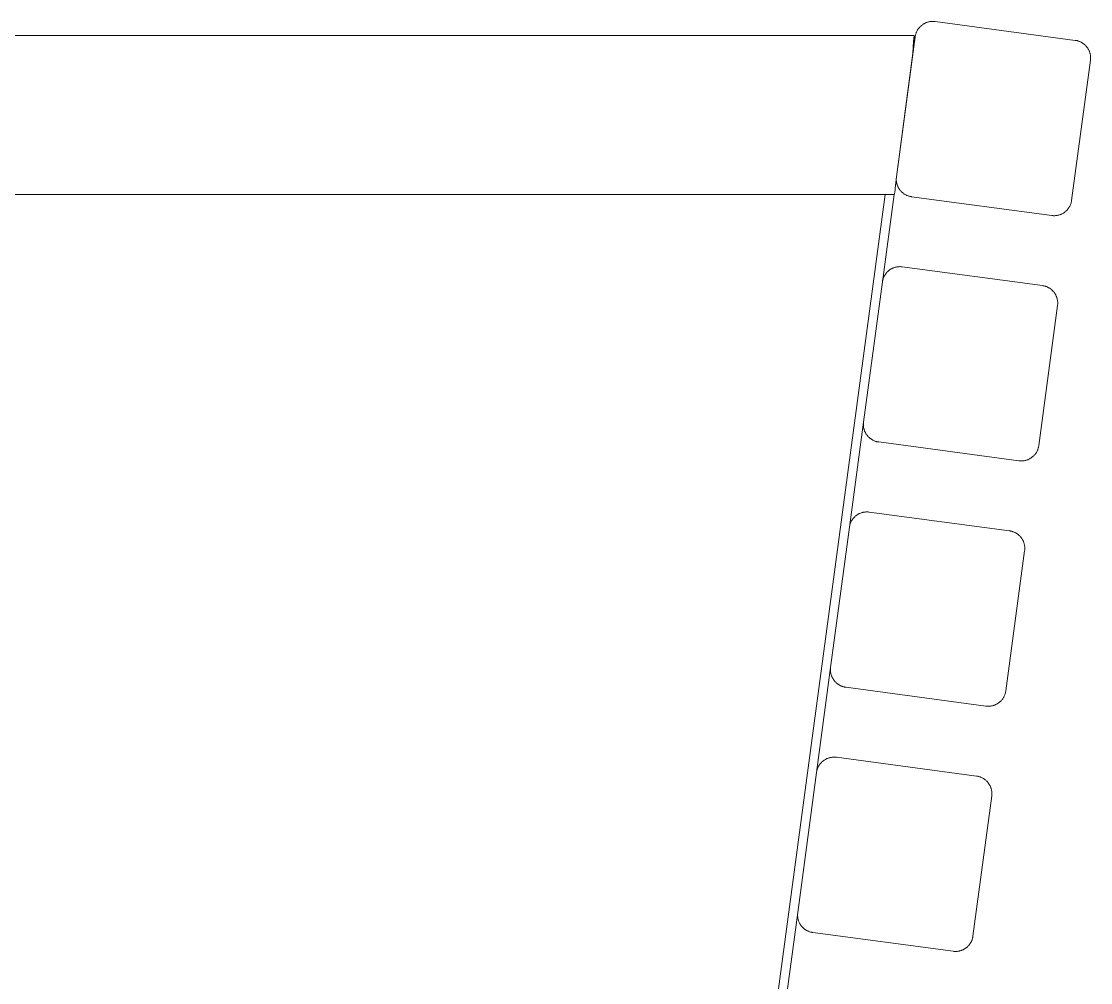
# Model space of a CAD drawing. Header units: millimetres. Extents: x -119 to 3638, y -51 to 1798.
# Drawn here: x 1512.8 to 1754.8, y 1563.6 to 1781.1 of the extents above; entities that cross this region are included whole.
import ezdxf

# ---------------------------------------------------------------- set-up
doc = ezdxf.new("R2010")
doc.units = ezdxf.units.MM
doc.layers.add('ZANO_R', color=7, linetype='Continuous', lineweight=0)

msp = doc.modelspace()

# ---------------------------------------------------------------- linework, layer by layer
at = {"layer": 'ZANO_R'}
for p, q in [((1717.21, 1780.68), (1717.09, 1780.61)), ((1717.33, 1780.74), (1717.21, 1780.68)), ((1717.45, 1780.79), (1717.33, 1780.74)), ((1717.58, 1780.85), (1717.45, 1780.79)), ((1717.71, 1780.89), (1717.58, 1780.85)), ((1717.84, 1780.94), (1717.71, 1780.89)), ((1717.97, 1780.98), (1717.84, 1780.94)), ((1718.1, 1781.01), (1717.97, 1780.98)), ((1718.23, 1781.04), (1718.1, 1781.01)), ((1718.37, 1781.07), (1718.23, 1781.04)), ((1718.5, 1781.09), (1718.37, 1781.07)), ((1718.64, 1781.11), (1718.5, 1781.09)), ((1718.77, 1781.12), (1718.64, 1781.11)), ((1718.91, 1781.13), (1718.77, 1781.12)), ((1719.04, 1781.13), (1718.91, 1781.13)), ((1719.18, 1781.13), (1719.04, 1781.13)), ((1719.32, 1781.12), (1719.18, 1781.13)), ((1719.45, 1781.11), (1719.32, 1781.12)), ((1719.59, 1781.09), (1719.45, 1781.11)), ((1751.31, 1776.84), (1719.59, 1781.09)), ((1715.24, 1778.33), (1715.2, 1778.2)), ((1715.28, 1778.46), (1715.24, 1778.33)), ((1715.33, 1778.59), (1715.28, 1778.46)), ((1715.38, 1778.71), (1715.33, 1778.59)), ((1715.44, 1778.84), (1715.38, 1778.71)), ((1715.5, 1778.96), (1715.44, 1778.84)), ((1715.56, 1779.08), (1715.5, 1778.96)), ((1715.63, 1779.2), (1715.56, 1779.08)), ((1715.71, 1779.31), (1715.63, 1779.2)), ((1715.78, 1779.43), (1715.71, 1779.31)), ((1715.86, 1779.54), (1715.78, 1779.43)), ((1715.95, 1779.64), (1715.86, 1779.54)), ((1716.03, 1779.75), (1715.95, 1779.64)), ((1716.13, 1779.85), (1716.03, 1779.75)), ((1716.22, 1779.95), (1716.13, 1779.85)), ((1716.32, 1780.04), (1716.22, 1779.95)), ((1716.42, 1780.14), (1716.32, 1780.04)), ((1716.52, 1780.22), (1716.42, 1780.14)), ((1716.63, 1780.31), (1716.52, 1780.22)), ((1716.74, 1780.39), (1716.63, 1780.31)), ((1716.85, 1780.47), (1716.74, 1780.39)), ((1716.97, 1780.54), (1716.85, 1780.47)), ((1717.09, 1780.61), (1716.97, 1780.54)), ((1714.84, 1777.93), (1310.84, 1777.93)), ((1715.09, 1777.66), (1710.84, 1745.95)), ((1714.62, 1775.26), (1714.71, 1776.6)), ((1714.71, 1776.6), (1714.84, 1777.93)), ((1714.77, 1775.6), (1714.84, 1775.93)), ((1714.84, 1777.93), (1714.84, 1775.93)), ((1714.84, 1777.7), (1715.09, 1777.66)), ((1715.11, 1777.8), (1715.09, 1777.66)), ((1715.14, 1777.93), (1715.11, 1777.8)), ((1715.17, 1778.06), (1715.14, 1777.93)), ((1715.2, 1778.2), (1715.17, 1778.06)), ((1751.31, 1776.84), (1751.44, 1776.82)), ((1751.44, 1776.82), (1751.57, 1776.79)), ((1751.57, 1776.79), (1751.71, 1776.77)), ((1751.71, 1776.77), (1751.84, 1776.73)), ((1751.84, 1776.73), (1751.97, 1776.69)), ((1751.97, 1776.69), (1752.1, 1776.65)), ((1752.1, 1776.65), (1752.23, 1776.6)), ((1752.23, 1776.6), (1752.36, 1776.55)), ((1752.36, 1776.55), (1752.48, 1776.49)), ((1752.48, 1776.49), (1752.6, 1776.43)), ((1752.6, 1776.43), (1752.72, 1776.37)), ((1752.72, 1776.37), (1752.84, 1776.3)), ((1752.84, 1776.3), (1752.96, 1776.23)), ((1752.96, 1776.23), (1753.07, 1776.15)), ((1753.07, 1776.15), (1753.18, 1776.07)), ((1753.18, 1776.07), (1753.29, 1775.99)), ((1753.29, 1775.99), (1753.39, 1775.9)), ((1753.39, 1775.9), (1753.49, 1775.81)), ((1753.49, 1775.81), (1753.59, 1775.71)), ((1714.57, 1773.93), (1710.82, 1745.93)), ((1714.57, 1773.93), (1714.62, 1775.26)), ((1714.57, 1773.93), (1714.59, 1774.26)), ((1714.59, 1774.26), (1714.62, 1774.6)), ((1714.62, 1774.6), (1714.66, 1774.93)), ((1714.66, 1774.93), (1714.71, 1775.27)), ((1714.71, 1775.27), (1714.77, 1775.6)), ((1753.59, 1775.71), (1753.69, 1775.62)), ((1753.69, 1775.62), (1753.78, 1775.51)), ((1753.78, 1775.51), (1753.87, 1775.41)), ((1753.87, 1775.41), (1753.95, 1775.3)), ((1753.95, 1775.3), (1754.03, 1775.19)), ((1754.03, 1775.19), (1754.11, 1775.08)), ((1754.11, 1775.08), (1754.18, 1774.97)), ((1754.18, 1774.97), (1754.25, 1774.85)), ((1754.25, 1774.85), (1754.32, 1774.73)), ((1754.32, 1774.73), (1754.38, 1774.61)), ((1754.38, 1774.61), (1754.44, 1774.48)), ((1754.44, 1774.48), (1754.49, 1774.36)), ((1754.49, 1774.36), (1754.54, 1774.23)), ((1754.54, 1774.23), (1754.58, 1774.1)), ((1754.58, 1774.1), (1754.62, 1773.97)), ((1754.62, 1773.97), (1754.66, 1773.84)), ((1754.66, 1773.84), (1754.69, 1773.7)), ((1754.69, 1773.7), (1754.71, 1773.57)), ((1754.71, 1773.57), (1754.73, 1773.43)), ((1754.73, 1773.43), (1754.75, 1773.3)), ((1754.74, 1772.34), (1750.48, 1740.63)), ((1754.75, 1772.48), (1754.74, 1772.34)), ((1754.75, 1773.3), (1754.76, 1773.16)), ((1754.77, 1772.62), (1754.75, 1772.48)), ((1754.76, 1773.16), (1754.77, 1773.03)), ((1754.77, 1773.03), (1754.77, 1772.89)), ((1754.77, 1772.89), (1754.77, 1772.75)), ((1754.77, 1772.75), (1754.77, 1772.62)), ((1710.58, 1743.33), (1710.82, 1745.93)), ((1710.83, 1745.86), (1710.79, 1745.54)), ((1710.81, 1745.54), (1710.8, 1745.4)), ((1710.8, 1745.4), (1710.81, 1745.26)), ((1710.82, 1745.81), (1710.81, 1745.67)), ((1710.81, 1745.67), (1710.81, 1745.54)), ((1710.81, 1745.26), (1710.81, 1745.13)), ((1710.81, 1745.13), (1710.83, 1744.99)), ((1710.84, 1745.95), (1710.82, 1745.81)), ((1710.83, 1744.99), (1710.84, 1744.86)), ((1710.84, 1744.86), (1710.86, 1744.72)), ((1710.86, 1744.72), (1710.89, 1744.59)), ((1710.89, 1744.59), (1710.92, 1744.45)), ((1710.92, 1744.45), (1710.96, 1744.32)), ((1315.4, 1741.93), (1710.28, 1741.93)), ((1653.37, 1332.53), (1708.28, 1741.93)), ((1710.3, 1741.93), (1707.65, 1722.16)), ((1710.28, 1741.93), (1710.28, 1741.93)), ((1710.28, 1741.93), (1710.28, 1741.93)), ((1710.28, 1741.93), (1710.28, 1741.93)), ((1710.28, 1741.93), (1710.29, 1741.93)), ((1710.29, 1741.93), (1710.29, 1741.93)), ((1710.29, 1741.93), (1710.29, 1741.93)), ((1710.29, 1741.93), (1710.29, 1741.93)), ((1710.29, 1741.93), (1710.29, 1741.93)), ((1710.29, 1741.93), (1710.29, 1741.93)), ((1710.29, 1741.93), (1710.29, 1741.93)), ((1710.29, 1741.93), (1710.29, 1741.93)), ((1710.29, 1741.93), (1710.29, 1741.93)), ((1710.29, 1741.93), (1710.29, 1741.93)), ((1710.29, 1741.93), (1710.29, 1741.93)), ((1710.29, 1741.93), (1710.29, 1741.93)), ((1710.29, 1741.93), (1710.3, 1741.93)), ((1710.3, 1741.93), (1710.3, 1741.94)), ((1710.3, 1741.94), (1710.31, 1741.94)), ((1710.3, 1741.93), (1710.3, 1741.93)), ((1710.3, 1741.93), (1710.3, 1741.93)), ((1710.3, 1741.93), (1710.3, 1741.93)), ((1710.3, 1741.93), (1710.3, 1741.93)), ((1710.3, 1741.93), (1710.3, 1741.93)), ((1710.3, 1741.93), (1710.3, 1741.93)), ((1710.3, 1741.93), (1710.3, 1741.93)), ((1710.3, 1741.93), (1710.3, 1741.93)), ((1710.31, 1741.94), (1710.31, 1741.95)), ((1710.31, 1741.95), (1710.32, 1741.95)), ((1710.31, 1741.94), (1710.31, 1741.94)), ((1710.31, 1741.94), (1710.31, 1741.94)), ((1710.31, 1741.94), (1710.31, 1741.94)), ((1710.31, 1741.94), (1710.31, 1741.94)), ((1710.32, 1741.95), (1710.32, 1741.96)), ((1710.32, 1741.96), (1710.32, 1741.96)), ((1710.32, 1741.96), (1710.33, 1741.96)), ((1710.32, 1741.95), (1710.32, 1741.95)), ((1710.32, 1741.95), (1710.32, 1741.95)), ((1710.32, 1741.95), (1710.32, 1741.95)), ((1710.33, 1741.97), (1710.33, 1741.98)), ((1710.33, 1741.98), (1710.34, 1741.98)), ((1710.33, 1741.96), (1710.33, 1741.97)), ((1710.33, 1741.97), (1710.33, 1741.97)), ((1710.34, 1741.99), (1710.35, 1742)), ((1710.34, 1741.98), (1710.34, 1741.99)), ((1710.35, 1742.01), (1710.36, 1742.03)), ((1710.35, 1742), (1710.35, 1742.01)), ((1710.35, 1742.01), (1710.35, 1742.01)), ((1710.36, 1742.03), (1710.37, 1742.05)), ((1710.37, 1742.07), (1710.38, 1742.1)), ((1710.37, 1742.05), (1710.37, 1742.07)), ((1710.38, 1742.1), (1710.4, 1742.15)), ((1710.4, 1742.15), (1710.41, 1742.22)), ((1710.41, 1742.22), (1710.43, 1742.29)), ((1710.43, 1742.29), (1710.46, 1742.44)), ((1710.46, 1742.44), (1710.49, 1742.64)), ((1710.49, 1742.64), (1710.52, 1742.84)), ((1710.52, 1742.84), (1710.58, 1743.33)), ((1710.96, 1744.32), (1710.99, 1744.19)), ((1710.99, 1744.19), (1711.04, 1744.06)), ((1711.04, 1744.06), (1711.09, 1743.93)), ((1711.09, 1743.93), (1711.14, 1743.81)), ((1711.14, 1743.81), (1711.2, 1743.68)), ((1711.2, 1743.68), (1711.26, 1743.56)), ((1711.26, 1743.56), (1711.32, 1743.44)), ((1711.32, 1743.44), (1711.39, 1743.32)), ((1711.39, 1743.32), (1711.47, 1743.21)), ((1711.47, 1743.21), (1711.54, 1743.1)), ((1711.54, 1743.1), (1711.62, 1742.99)), ((1711.62, 1742.99), (1711.71, 1742.88)), ((1711.71, 1742.88), (1711.8, 1742.78)), ((1711.8, 1742.78), (1711.89, 1742.67)), ((1711.89, 1742.67), (1711.98, 1742.58)), ((1711.98, 1742.58), (1712.08, 1742.48)), ((1712.08, 1742.48), (1712.18, 1742.39)), ((1712.18, 1742.39), (1712.29, 1742.3)), ((1712.29, 1742.3), (1712.4, 1742.22)), ((1712.4, 1742.22), (1712.51, 1742.14)), ((1712.51, 1742.14), (1712.62, 1742.06)), ((1712.62, 1742.06), (1712.74, 1741.99)), ((1712.74, 1741.99), (1712.85, 1741.92)), ((1712.85, 1741.92), (1712.97, 1741.86)), ((1712.97, 1741.86), (1713.1, 1741.8)), ((1713.1, 1741.8), (1713.22, 1741.74)), ((1713.22, 1741.74), (1713.35, 1741.69)), ((1713.35, 1741.69), (1713.48, 1741.64)), ((1713.48, 1741.64), (1713.61, 1741.6)), ((1713.61, 1741.6), (1713.74, 1741.56)), ((1713.74, 1741.56), (1713.87, 1741.52)), ((1713.87, 1741.52), (1714, 1741.5)), ((1714, 1741.5), (1714.14, 1741.47)), ((1714.14, 1741.47), (1714.27, 1741.45)), ((1714.27, 1741.45), (1745.99, 1737.2)), ((1750.14, 1739.45), (1750.19, 1739.58)), ((1750.19, 1739.58), (1750.25, 1739.7)), ((1750.25, 1739.7), (1750.29, 1739.83)), ((1750.29, 1739.83), (1750.34, 1739.96)), ((1750.34, 1739.96), (1750.37, 1740.09)), ((1750.37, 1740.09), (1750.41, 1740.23)), ((1750.41, 1740.23), (1750.44, 1740.36)), ((1750.44, 1740.36), (1750.46, 1740.49)), ((1750.46, 1740.49), (1750.48, 1740.63)), ((1745.99, 1737.2), (1746.12, 1737.18)), ((1746.12, 1737.18), (1746.26, 1737.17)), ((1746.26, 1737.17), (1746.4, 1737.16)), ((1746.4, 1737.16), (1746.53, 1737.16)), ((1746.53, 1737.16), (1746.67, 1737.16)), ((1746.67, 1737.16), (1746.81, 1737.17)), ((1746.81, 1737.17), (1746.94, 1737.18)), ((1746.94, 1737.18), (1747.08, 1737.2)), ((1747.08, 1737.2), (1747.21, 1737.22)), ((1747.21, 1737.22), (1747.35, 1737.25)), ((1747.35, 1737.25), (1747.48, 1737.28)), ((1747.48, 1737.28), (1747.61, 1737.31)), ((1747.61, 1737.31), (1747.74, 1737.35)), ((1747.74, 1737.35), (1747.87, 1737.4)), ((1747.87, 1737.4), (1748, 1737.44)), ((1748, 1737.44), (1748.12, 1737.5)), ((1748.12, 1737.5), (1748.25, 1737.55)), ((1748.25, 1737.55), (1748.37, 1737.61)), ((1748.37, 1737.61), (1748.49, 1737.68)), ((1748.49, 1737.68), (1748.61, 1737.75)), ((1748.61, 1737.75), (1748.72, 1737.82)), ((1748.72, 1737.82), (1748.84, 1737.9)), ((1748.84, 1737.9), (1748.95, 1737.98)), ((1748.95, 1737.98), (1749.05, 1738.07)), ((1749.05, 1738.07), (1749.16, 1738.15)), ((1749.16, 1738.15), (1749.26, 1738.25)), ((1749.26, 1738.25), (1749.36, 1738.34)), ((1749.36, 1738.34), (1749.45, 1738.44)), ((1749.45, 1738.44), (1749.54, 1738.54)), ((1749.54, 1738.54), (1749.63, 1738.65)), ((1749.63, 1738.65), (1749.71, 1738.75)), ((1749.71, 1738.75), (1749.79, 1738.86)), ((1749.79, 1738.86), (1749.87, 1738.98)), ((1749.87, 1738.98), (1749.94, 1739.09)), ((1749.94, 1739.09), (1750.01, 1739.21)), ((1750.01, 1739.21), (1750.08, 1739.33)), ((1750.08, 1739.33), (1750.14, 1739.45)), ((1709.52, 1725.04), (1709.41, 1724.96)), ((1709.64, 1725.11), (1709.52, 1725.04)), ((1709.76, 1725.17), (1709.64, 1725.11)), ((1709.88, 1725.23), (1709.76, 1725.17)), ((1710.01, 1725.29), (1709.88, 1725.23)), ((1710.13, 1725.34), (1710.01, 1725.29)), ((1710.26, 1725.39), (1710.13, 1725.34)), ((1710.39, 1725.44), (1710.26, 1725.39)), ((1710.52, 1725.48), (1710.39, 1725.44)), ((1710.65, 1725.51), (1710.52, 1725.48)), ((1710.79, 1725.54), (1710.65, 1725.51)), ((1710.92, 1725.57), (1710.79, 1725.54)), ((1711.06, 1725.59), (1710.92, 1725.57)), ((1711.19, 1725.6), (1711.06, 1725.59)), ((1711.33, 1725.62), (1711.19, 1725.6)), ((1711.46, 1725.62), (1711.33, 1725.62)), ((1711.6, 1725.63), (1711.46, 1725.62)), ((1711.74, 1725.63), (1711.6, 1725.63)), ((1711.87, 1725.62), (1711.74, 1725.63)), ((1712.01, 1725.61), (1711.87, 1725.62)), ((1712.14, 1725.59), (1712.01, 1725.61)), ((1743.86, 1721.34), (1712.14, 1725.59)), ((1707.72, 1722.56), (1707.69, 1722.43)), ((1707.76, 1722.69), (1707.72, 1722.56)), ((1707.8, 1722.82), (1707.76, 1722.69)), ((1707.84, 1722.95), (1707.8, 1722.82)), ((1707.89, 1723.08), (1707.84, 1722.95)), ((1707.94, 1723.21), (1707.89, 1723.08)), ((1707.99, 1723.33), (1707.94, 1723.21)), ((1708.06, 1723.46), (1707.99, 1723.33)), ((1708.12, 1723.58), (1708.06, 1723.46)), ((1708.19, 1723.69), (1708.12, 1723.58)), ((1708.26, 1723.81), (1708.19, 1723.69)), ((1708.34, 1723.92), (1708.26, 1723.81)), ((1708.42, 1724.03), (1708.34, 1723.92)), ((1708.5, 1724.14), (1708.42, 1724.03)), ((1708.59, 1724.25), (1708.5, 1724.14)), ((1708.68, 1724.35), (1708.59, 1724.25)), ((1708.78, 1724.45), (1708.68, 1724.35)), ((1708.87, 1724.54), (1708.78, 1724.45)), ((1708.97, 1724.63), (1708.87, 1724.54)), ((1709.08, 1724.72), (1708.97, 1724.63)), ((1709.19, 1724.81), (1709.08, 1724.72)), ((1709.3, 1724.89), (1709.19, 1724.81)), ((1709.41, 1724.96), (1709.3, 1724.89)), ((1707.65, 1722.16), (1703.39, 1690.44)), ((1707.67, 1722.29), (1707.65, 1722.16)), ((1707.69, 1722.43), (1707.67, 1722.29)), ((1743.86, 1721.34), (1744, 1721.32)), ((1744, 1721.32), (1744.13, 1721.29)), ((1744.13, 1721.29), (1744.26, 1721.26)), ((1744.26, 1721.26), (1744.4, 1721.23)), ((1744.4, 1721.23), (1744.53, 1721.19)), ((1744.53, 1721.19), (1744.66, 1721.15)), ((1744.66, 1721.15), (1744.78, 1721.1)), ((1744.78, 1721.1), (1744.91, 1721.05)), ((1744.91, 1721.05), (1745.03, 1720.99)), ((1745.03, 1720.99), (1745.16, 1720.93)), ((1745.16, 1720.93), (1745.28, 1720.87)), ((1745.28, 1720.87), (1745.4, 1720.8)), ((1745.4, 1720.8), (1745.51, 1720.72)), ((1745.51, 1720.72), (1745.62, 1720.65)), ((1745.62, 1720.65), (1745.74, 1720.57)), ((1745.74, 1720.57), (1745.84, 1720.48)), ((1745.84, 1720.48), (1745.95, 1720.4)), ((1745.95, 1720.4), (1746.05, 1720.31)), ((1746.05, 1720.31), (1746.15, 1720.21)), ((1746.15, 1720.21), (1746.24, 1720.11)), ((1746.24, 1720.11), (1746.33, 1720.01)), ((1746.33, 1720.01), (1746.42, 1719.91)), ((1746.42, 1719.91), (1746.51, 1719.8)), ((1746.51, 1719.8), (1746.59, 1719.69)), ((1746.59, 1719.69), (1746.67, 1719.58)), ((1746.67, 1719.58), (1746.74, 1719.46)), ((1746.74, 1719.46), (1746.81, 1719.34)), ((1746.81, 1719.34), (1746.87, 1719.22)), ((1746.87, 1719.22), (1746.94, 1719.1)), ((1746.94, 1719.1), (1746.99, 1718.98)), ((1746.99, 1718.98), (1747.04, 1718.85)), ((1747.04, 1718.85), (1747.09, 1718.72)), ((1747.09, 1718.72), (1747.14, 1718.6)), ((1747.14, 1718.6), (1747.18, 1718.46)), ((1747.18, 1718.46), (1747.21, 1718.33)), ((1747.21, 1718.33), (1747.24, 1718.2)), ((1747.24, 1718.2), (1747.27, 1718.07)), ((1747.27, 1718.07), (1747.29, 1717.93)), ((1747.29, 1717.93), (1747.31, 1717.79)), ((1747.31, 1717.79), (1747.32, 1717.66)), ((1747.29, 1716.84), (1743.04, 1685.13)), ((1747.31, 1716.98), (1747.29, 1716.84)), ((1747.32, 1717.11), (1747.31, 1716.98)), ((1747.32, 1717.66), (1747.33, 1717.52)), ((1747.33, 1717.25), (1747.32, 1717.11)), ((1747.33, 1717.52), (1747.33, 1717.39)), ((1747.33, 1717.39), (1747.33, 1717.25)), ((1703.39, 1690.44), (1700.2, 1666.66)), ((1703.37, 1690.17), (1703.36, 1690.03)), ((1703.36, 1690.03), (1703.36, 1689.9)), ((1703.36, 1689.9), (1703.36, 1689.76)), ((1703.36, 1689.76), (1703.37, 1689.63)), ((1703.38, 1690.31), (1703.37, 1690.17)), ((1703.37, 1689.63), (1703.38, 1689.49)), ((1703.39, 1690.44), (1703.38, 1690.31)), ((1703.38, 1689.49), (1703.4, 1689.35)), ((1703.4, 1689.35), (1703.42, 1689.22)), ((1703.42, 1689.22), (1703.44, 1689.08)), ((1703.44, 1689.08), (1703.48, 1688.95)), ((1703.48, 1688.95), (1703.51, 1688.82)), ((1703.51, 1688.82), (1703.55, 1688.69)), ((1703.55, 1688.69), (1703.59, 1688.56)), ((1703.59, 1688.56), (1703.64, 1688.43)), ((1703.64, 1688.43), (1703.69, 1688.31)), ((1703.69, 1688.31), (1703.75, 1688.18)), ((1703.75, 1688.18), (1703.81, 1688.06)), ((1703.81, 1688.06), (1703.88, 1687.94)), ((1703.88, 1687.94), (1703.95, 1687.82)), ((1703.95, 1687.82), (1704.02, 1687.71)), ((1704.02, 1687.71), (1704.1, 1687.59)), ((1704.1, 1687.59), (1704.18, 1687.48)), ((1704.18, 1687.48), (1704.26, 1687.38)), ((1704.26, 1687.38), (1704.35, 1687.27)), ((1704.35, 1687.27), (1704.44, 1687.17)), ((1704.44, 1687.17), (1704.54, 1687.07)), ((1704.54, 1687.07), (1704.64, 1686.98)), ((1704.64, 1686.98), (1704.74, 1686.89)), ((1704.74, 1686.89), (1704.84, 1686.8)), ((1704.84, 1686.8), (1704.95, 1686.72)), ((1704.95, 1686.72), (1705.06, 1686.64)), ((1705.06, 1686.64), (1705.18, 1686.56)), ((1705.18, 1686.56), (1705.29, 1686.49)), ((1705.29, 1686.49), (1705.41, 1686.42)), ((1705.41, 1686.42), (1705.53, 1686.35)), ((1705.53, 1686.35), (1705.65, 1686.29)), ((1705.65, 1686.29), (1705.78, 1686.24)), ((1705.78, 1686.24), (1705.9, 1686.19)), ((1705.9, 1686.19), (1706.03, 1686.14)), ((1706.03, 1686.14), (1706.16, 1686.09)), ((1706.16, 1686.09), (1706.29, 1686.06)), ((1706.29, 1686.06), (1706.42, 1686.02)), ((1706.42, 1686.02), (1706.56, 1685.99)), ((1706.56, 1685.99), (1706.69, 1685.97)), ((1706.69, 1685.97), (1706.83, 1685.95)), ((1706.83, 1685.95), (1738.54, 1681.69)), ((1742.63, 1683.83), (1742.69, 1683.95)), ((1742.69, 1683.95), (1742.75, 1684.08)), ((1742.75, 1684.08), (1742.8, 1684.2)), ((1742.8, 1684.2), (1742.85, 1684.33)), ((1742.85, 1684.33), (1742.89, 1684.46)), ((1742.89, 1684.46), (1742.93, 1684.59)), ((1742.93, 1684.59), (1742.96, 1684.72)), ((1742.96, 1684.72), (1742.99, 1684.86)), ((1742.99, 1684.86), (1743.02, 1684.99)), ((1743.02, 1684.99), (1743.04, 1685.13)), ((1738.54, 1681.69), (1738.68, 1681.68)), ((1738.68, 1681.68), (1738.81, 1681.67)), ((1738.81, 1681.67), (1738.95, 1681.66)), ((1738.95, 1681.66), (1739.09, 1681.66)), ((1739.09, 1681.66), (1739.22, 1681.66)), ((1739.22, 1681.66), (1739.36, 1681.67)), ((1739.36, 1681.67), (1739.5, 1681.68)), ((1739.5, 1681.68), (1739.63, 1681.7)), ((1739.63, 1681.7), (1739.77, 1681.72)), ((1739.77, 1681.72), (1739.9, 1681.74)), ((1739.9, 1681.74), (1740.03, 1681.77)), ((1740.03, 1681.77), (1740.17, 1681.81)), ((1740.17, 1681.81), (1740.3, 1681.85)), ((1740.3, 1681.85), (1740.43, 1681.89)), ((1740.43, 1681.89), (1740.55, 1681.94)), ((1740.55, 1681.94), (1740.68, 1681.99)), ((1740.68, 1681.99), (1740.8, 1682.05)), ((1740.8, 1682.05), (1740.93, 1682.11)), ((1740.93, 1682.11), (1741.05, 1682.18)), ((1741.05, 1682.18), (1741.16, 1682.25)), ((1741.16, 1682.25), (1741.28, 1682.32)), ((1741.28, 1682.32), (1741.39, 1682.4)), ((1741.39, 1682.4), (1741.5, 1682.48)), ((1741.5, 1682.48), (1741.61, 1682.56)), ((1741.61, 1682.56), (1741.71, 1682.65)), ((1741.71, 1682.65), (1741.81, 1682.74)), ((1741.81, 1682.74), (1741.91, 1682.84)), ((1741.91, 1682.84), (1742.01, 1682.94)), ((1742.01, 1682.94), (1742.1, 1683.04)), ((1742.1, 1683.04), (1742.19, 1683.14)), ((1742.19, 1683.14), (1742.27, 1683.25)), ((1742.27, 1683.25), (1742.35, 1683.36)), ((1742.35, 1683.36), (1742.43, 1683.47)), ((1742.43, 1683.47), (1742.5, 1683.59)), ((1742.5, 1683.59), (1742.57, 1683.71)), ((1742.57, 1683.71), (1742.63, 1683.83)), ((1701.85, 1669.38), (1701.74, 1669.3)), ((1701.96, 1669.46), (1701.85, 1669.38)), ((1702.08, 1669.54), (1701.96, 1669.46)), ((1702.2, 1669.6), (1702.08, 1669.54)), ((1702.32, 1669.67), (1702.2, 1669.6)), ((1702.44, 1669.73), (1702.32, 1669.67)), ((1702.56, 1669.79), (1702.44, 1669.73)), ((1702.69, 1669.84), (1702.56, 1669.79)), ((1702.82, 1669.89), (1702.69, 1669.84)), ((1702.95, 1669.93), (1702.82, 1669.89)), ((1703.08, 1669.97), (1702.95, 1669.93)), ((1703.21, 1670.01), (1703.08, 1669.97)), ((1703.34, 1670.04), (1703.21, 1670.01)), ((1703.48, 1670.06), (1703.34, 1670.04)), ((1703.61, 1670.09), (1703.48, 1670.06)), ((1703.75, 1670.1), (1703.61, 1670.09)), ((1703.88, 1670.11), (1703.75, 1670.1)), ((1704.02, 1670.12), (1703.88, 1670.11)), ((1704.15, 1670.12), (1704.02, 1670.12)), ((1704.29, 1670.12), (1704.15, 1670.12)), ((1704.43, 1670.12), (1704.29, 1670.12)), ((1704.56, 1670.1), (1704.43, 1670.12)), ((1704.7, 1670.09), (1704.56, 1670.1)), ((1736.42, 1665.83), (1704.7, 1670.09)), ((1700.25, 1666.93), (1700.22, 1666.79)), ((1700.28, 1667.06), (1700.25, 1666.93)), ((1700.31, 1667.19), (1700.28, 1667.06)), ((1700.35, 1667.32), (1700.31, 1667.19)), ((1700.39, 1667.45), (1700.35, 1667.32)), ((1700.44, 1667.58), (1700.39, 1667.45)), ((1700.49, 1667.71), (1700.44, 1667.58)), ((1700.55, 1667.83), (1700.49, 1667.71)), ((1700.61, 1667.95), (1700.55, 1667.83)), ((1700.67, 1668.07), (1700.61, 1667.95)), ((1700.74, 1668.19), (1700.67, 1668.07)), ((1700.82, 1668.31), (1700.74, 1668.19)), ((1700.89, 1668.42), (1700.82, 1668.31)), ((1700.97, 1668.53), (1700.89, 1668.42)), ((1701.06, 1668.64), (1700.97, 1668.53)), ((1701.14, 1668.74), (1701.06, 1668.64)), ((1701.24, 1668.85), (1701.14, 1668.74)), ((1701.33, 1668.94), (1701.24, 1668.85)), ((1701.43, 1669.04), (1701.33, 1668.94)), ((1701.53, 1669.13), (1701.43, 1669.04)), ((1701.63, 1669.22), (1701.53, 1669.13)), ((1701.74, 1669.3), (1701.63, 1669.22)), ((1700.2, 1666.66), (1695.95, 1634.94)), ((1700.22, 1666.79), (1700.2, 1666.66)), ((1736.42, 1665.83), (1736.55, 1665.81)), ((1736.55, 1665.81), (1736.68, 1665.79)), ((1736.68, 1665.79), (1736.82, 1665.76)), ((1736.82, 1665.76), (1736.95, 1665.73)), ((1736.95, 1665.73), (1737.08, 1665.69)), ((1737.08, 1665.69), (1737.21, 1665.64)), ((1737.21, 1665.64), (1737.34, 1665.6)), ((1737.34, 1665.6), (1737.47, 1665.54)), ((1737.47, 1665.54), (1737.59, 1665.49)), ((1737.59, 1665.49), (1737.71, 1665.43)), ((1737.71, 1665.43), (1737.83, 1665.36)), ((1737.83, 1665.36), (1737.95, 1665.29)), ((1737.95, 1665.29), (1738.07, 1665.22)), ((1738.07, 1665.22), (1738.18, 1665.15)), ((1738.18, 1665.15), (1738.29, 1665.07)), ((1738.29, 1665.07), (1738.4, 1664.98)), ((1738.4, 1664.98), (1738.5, 1664.89)), ((1738.5, 1664.89), (1738.6, 1664.8)), ((1738.6, 1664.8), (1738.7, 1664.71)), ((1738.7, 1664.71), (1738.8, 1664.61)), ((1738.8, 1664.61), (1738.89, 1664.51)), ((1738.89, 1664.51), (1738.98, 1664.4)), ((1738.98, 1664.4), (1739.06, 1664.3)), ((1739.06, 1664.3), (1739.14, 1664.19)), ((1739.14, 1664.19), (1739.22, 1664.07)), ((1739.22, 1664.07), (1739.29, 1663.96)), ((1739.29, 1663.96), (1739.36, 1663.84)), ((1739.36, 1663.84), (1739.43, 1663.72)), ((1739.43, 1663.72), (1739.49, 1663.6)), ((1739.49, 1663.6), (1739.55, 1663.48)), ((1739.55, 1663.48), (1739.6, 1663.35)), ((1739.6, 1663.35), (1739.65, 1663.22)), ((1739.65, 1663.22), (1739.69, 1663.09)), ((1739.69, 1663.09), (1739.73, 1662.96)), ((1739.73, 1662.96), (1739.77, 1662.83)), ((1739.77, 1662.83), (1739.8, 1662.7)), ((1739.8, 1662.7), (1739.82, 1662.56)), ((1739.82, 1662.56), (1739.84, 1662.43)), ((1739.84, 1662.43), (1739.86, 1662.29)), ((1739.86, 1662.29), (1739.87, 1662.16)), ((1739.87, 1662.16), (1739.88, 1662.02)), ((1739.85, 1661.34), (1735.59, 1629.62)), ((1739.86, 1661.47), (1739.85, 1661.34)), ((1739.88, 1661.61), (1739.86, 1661.47)), ((1739.88, 1662.02), (1739.88, 1661.88)), ((1739.88, 1661.88), (1739.88, 1661.75)), ((1739.88, 1661.75), (1739.88, 1661.61)), ((1695.95, 1634.94), (1692.76, 1611.15)), ((1695.92, 1634.53), (1695.91, 1634.4)), ((1695.91, 1634.4), (1695.92, 1634.26)), ((1695.93, 1634.8), (1695.92, 1634.67)), ((1695.92, 1634.67), (1695.92, 1634.53)), ((1695.92, 1634.26), (1695.92, 1634.12)), ((1695.92, 1634.12), (1695.94, 1633.99)), ((1695.95, 1634.94), (1695.93, 1634.8)), ((1695.94, 1633.99), (1695.95, 1633.85)), ((1695.95, 1633.85), (1695.97, 1633.72)), ((1695.97, 1633.72), (1696, 1633.58)), ((1696, 1633.58), (1696.03, 1633.45)), ((1696.03, 1633.45), (1696.07, 1633.32)), ((1696.07, 1633.32), (1696.1, 1633.19)), ((1696.1, 1633.19), (1696.15, 1633.06)), ((1696.15, 1633.06), (1696.2, 1632.93)), ((1696.2, 1632.93), (1696.25, 1632.8)), ((1696.25, 1632.8), (1696.31, 1632.68)), ((1696.31, 1632.68), (1696.37, 1632.56)), ((1696.37, 1632.56), (1696.43, 1632.44)), ((1696.43, 1632.44), (1696.5, 1632.32)), ((1696.5, 1632.32), (1696.58, 1632.2)), ((1696.58, 1632.2), (1696.65, 1632.09)), ((1696.65, 1632.09), (1696.73, 1631.98)), ((1696.73, 1631.98), (1696.82, 1631.87)), ((1696.82, 1631.87), (1696.91, 1631.77)), ((1696.91, 1631.77), (1697, 1631.67)), ((1697, 1631.67), (1697.09, 1631.57)), ((1697.09, 1631.57), (1697.19, 1631.48)), ((1697.19, 1631.48), (1697.29, 1631.39)), ((1697.29, 1631.39), (1697.4, 1631.3)), ((1697.4, 1631.3), (1697.51, 1631.21)), ((1697.51, 1631.21), (1697.62, 1631.13)), ((1697.62, 1631.13), (1697.73, 1631.06)), ((1697.73, 1631.06), (1697.85, 1630.98)), ((1697.85, 1630.98), (1697.96, 1630.92)), ((1697.96, 1630.92), (1698.08, 1630.85)), ((1698.08, 1630.85), (1698.21, 1630.79)), ((1698.21, 1630.79), (1698.33, 1630.73)), ((1698.33, 1630.73), (1698.46, 1630.68)), ((1698.46, 1630.68), (1698.59, 1630.64)), ((1698.59, 1630.64), (1698.72, 1630.59)), ((1698.72, 1630.59), (1698.85, 1630.55)), ((1698.85, 1630.55), (1698.98, 1630.52)), ((1698.98, 1630.52), (1699.11, 1630.49)), ((1699.11, 1630.49), (1699.25, 1630.46)), ((1699.25, 1630.46), (1699.38, 1630.44)), ((1699.38, 1630.44), (1731.1, 1626.19)), ((1735.05, 1628.09), (1735.12, 1628.2)), ((1735.12, 1628.2), (1735.19, 1628.33)), ((1735.19, 1628.33), (1735.25, 1628.45)), ((1735.25, 1628.45), (1735.3, 1628.57)), ((1735.3, 1628.57), (1735.36, 1628.7)), ((1735.36, 1628.7), (1735.4, 1628.83)), ((1735.4, 1628.83), (1735.45, 1628.96)), ((1735.45, 1628.96), (1735.48, 1629.09)), ((1735.48, 1629.09), (1735.52, 1629.22)), ((1735.52, 1629.22), (1735.55, 1629.35)), ((1735.55, 1629.35), (1735.57, 1629.49)), ((1735.57, 1629.49), (1735.59, 1629.62)), ((1731.1, 1626.19), (1731.23, 1626.17)), ((1731.23, 1626.17), (1731.37, 1626.16)), ((1731.37, 1626.16), (1731.51, 1626.16)), ((1731.51, 1626.16), (1731.64, 1626.15)), ((1731.64, 1626.15), (1731.78, 1626.16)), ((1731.78, 1626.16), (1731.92, 1626.16)), ((1731.92, 1626.16), (1732.05, 1626.18)), ((1732.05, 1626.18), (1732.19, 1626.19)), ((1732.19, 1626.19), (1732.32, 1626.21)), ((1732.32, 1626.21), (1732.46, 1626.24)), ((1732.46, 1626.24), (1732.59, 1626.27)), ((1732.59, 1626.27), (1732.72, 1626.31)), ((1732.72, 1626.31), (1732.85, 1626.35)), ((1732.85, 1626.35), (1732.98, 1626.39)), ((1732.98, 1626.39), (1733.11, 1626.44)), ((1733.11, 1626.44), (1733.23, 1626.49)), ((1733.23, 1626.49), (1733.36, 1626.55)), ((1733.36, 1626.55), (1733.48, 1626.61)), ((1733.48, 1626.61), (1733.6, 1626.67)), ((1733.6, 1626.67), (1733.72, 1626.74)), ((1733.72, 1626.74), (1733.83, 1626.82)), ((1733.83, 1626.82), (1733.95, 1626.89)), ((1733.95, 1626.89), (1734.06, 1626.97)), ((1734.06, 1626.97), (1734.16, 1627.06)), ((1734.16, 1627.06), (1734.27, 1627.15)), ((1734.27, 1627.15), (1734.37, 1627.24)), ((1734.37, 1627.24), (1734.47, 1627.33)), ((1734.47, 1627.33), (1734.56, 1627.43)), ((1734.56, 1627.43), (1734.65, 1627.54)), ((1734.65, 1627.54), (1734.74, 1627.64)), ((1734.74, 1627.64), (1734.82, 1627.75)), ((1734.82, 1627.75), (1734.9, 1627.86)), ((1734.9, 1627.86), (1734.98, 1627.97)), ((1734.98, 1627.97), (1735.05, 1628.09)), ((1694.19, 1613.72), (1694.08, 1613.63)), ((1694.3, 1613.8), (1694.19, 1613.72)), ((1694.41, 1613.88), (1694.3, 1613.8)), ((1694.52, 1613.96), (1694.41, 1613.88)), ((1694.63, 1614.03), (1694.52, 1613.96)), ((1694.75, 1614.1), (1694.63, 1614.03)), ((1694.87, 1614.17), (1694.75, 1614.1)), ((1694.99, 1614.23), (1694.87, 1614.17)), ((1695.12, 1614.29), (1694.99, 1614.23)), ((1695.24, 1614.34), (1695.12, 1614.29)), ((1695.37, 1614.39), (1695.24, 1614.34)), ((1695.5, 1614.43), (1695.37, 1614.39)), ((1695.63, 1614.47), (1695.5, 1614.43)), ((1695.76, 1614.5), (1695.63, 1614.47)), ((1695.9, 1614.54), (1695.76, 1614.5)), ((1696.03, 1614.56), (1695.9, 1614.54)), ((1696.16, 1614.58), (1696.03, 1614.56)), ((1696.3, 1614.6), (1696.16, 1614.58)), ((1696.44, 1614.61), (1696.3, 1614.6)), ((1696.57, 1614.62), (1696.44, 1614.61)), ((1696.71, 1614.62), (1696.57, 1614.62)), ((1696.85, 1614.62), (1696.71, 1614.62)), ((1696.98, 1614.61), (1696.85, 1614.62)), ((1697.12, 1614.6), (1696.98, 1614.61)), ((1697.25, 1614.59), (1697.12, 1614.6)), ((1728.97, 1610.33), (1697.25, 1614.59)), ((1692.78, 1611.29), (1692.76, 1611.15)), ((1692.8, 1611.42), (1692.78, 1611.29)), ((1692.83, 1611.56), (1692.8, 1611.42)), ((1692.87, 1611.69), (1692.83, 1611.56)), ((1692.91, 1611.82), (1692.87, 1611.69)), ((1692.95, 1611.95), (1692.91, 1611.82)), ((1693, 1612.08), (1692.95, 1611.95)), ((1693.05, 1612.2), (1693, 1612.08)), ((1693.1, 1612.33), (1693.05, 1612.2)), ((1693.16, 1612.45), (1693.1, 1612.33)), ((1693.23, 1612.57), (1693.16, 1612.45)), ((1693.3, 1612.69), (1693.23, 1612.57)), ((1693.37, 1612.8), (1693.3, 1612.69)), ((1693.45, 1612.92), (1693.37, 1612.8)), ((1693.53, 1613.03), (1693.45, 1612.92)), ((1693.61, 1613.14), (1693.53, 1613.03)), ((1693.7, 1613.24), (1693.61, 1613.14)), ((1693.79, 1613.34), (1693.7, 1613.24)), ((1693.88, 1613.44), (1693.79, 1613.34)), ((1693.98, 1613.54), (1693.88, 1613.44)), ((1694.08, 1613.63), (1693.98, 1613.54)), ((1692.76, 1611.15), (1688.5, 1579.44)), ((1728.97, 1610.33), (1729.11, 1610.31)), ((1729.11, 1610.31), (1729.24, 1610.29)), ((1729.24, 1610.29), (1729.37, 1610.26)), ((1729.37, 1610.26), (1729.51, 1610.22)), ((1729.51, 1610.22), (1729.64, 1610.18)), ((1729.64, 1610.18), (1729.77, 1610.14)), ((1729.77, 1610.14), (1729.89, 1610.09)), ((1729.89, 1610.09), (1730.02, 1610.04)), ((1730.02, 1610.04), (1730.14, 1609.98)), ((1730.14, 1609.98), (1730.27, 1609.92)), ((1730.27, 1609.92), (1730.39, 1609.86)), ((1730.39, 1609.86), (1730.51, 1609.79)), ((1730.51, 1609.79), (1730.62, 1609.72)), ((1730.62, 1609.72), (1730.73, 1609.64)), ((1730.73, 1609.64), (1730.84, 1609.56)), ((1730.84, 1609.56), (1730.95, 1609.48)), ((1730.95, 1609.48), (1731.06, 1609.39)), ((1731.06, 1609.39), (1731.16, 1609.3)), ((1731.16, 1609.3), (1731.26, 1609.2)), ((1731.26, 1609.2), (1731.35, 1609.11)), ((1731.35, 1609.11), (1731.44, 1609.01)), ((1731.44, 1609.01), (1731.53, 1608.9)), ((1731.53, 1608.9), (1731.62, 1608.79)), ((1731.62, 1608.79), (1731.7, 1608.68)), ((1731.7, 1608.68), (1731.78, 1608.57)), ((1731.78, 1608.57), (1731.85, 1608.46)), ((1731.85, 1608.46), (1731.92, 1608.34)), ((1731.92, 1608.34), (1731.98, 1608.22)), ((1731.98, 1608.22), (1732.05, 1608.1)), ((1732.05, 1608.1), (1732.1, 1607.97)), ((1732.1, 1607.97), (1732.15, 1607.85)), ((1732.15, 1607.85), (1732.2, 1607.72)), ((1732.2, 1607.72), (1732.25, 1607.59)), ((1732.25, 1607.59), (1732.29, 1607.46)), ((1732.29, 1607.46), (1732.32, 1607.33)), ((1732.32, 1607.33), (1732.35, 1607.19)), ((1732.35, 1607.19), (1732.38, 1607.06)), ((1732.38, 1607.06), (1732.4, 1606.92)), ((1732.4, 1606.92), (1732.42, 1606.79)), ((1732.42, 1606.79), (1732.43, 1606.65)), ((1732.43, 1606.65), (1732.44, 1606.52)), ((1732.44, 1606.52), (1732.44, 1606.38)), ((1732.4, 1605.84), (1728.15, 1574.12)), ((1732.42, 1605.97), (1732.4, 1605.84)), ((1732.43, 1606.11), (1732.42, 1605.97)), ((1732.44, 1606.24), (1732.43, 1606.11)), ((1732.44, 1606.38), (1732.44, 1606.24)), ((1688.5, 1579.44), (1685.31, 1555.65)), ((1688.48, 1579.17), (1688.47, 1579.03)), ((1688.47, 1579.03), (1688.47, 1578.89)), ((1688.47, 1578.89), (1688.47, 1578.76)), ((1688.47, 1578.76), (1688.48, 1578.62)), ((1688.49, 1579.3), (1688.48, 1579.17)), ((1688.48, 1578.62), (1688.49, 1578.48)), ((1688.5, 1579.44), (1688.49, 1579.3)), ((1688.49, 1578.48), (1688.51, 1578.35)), ((1688.51, 1578.35), (1688.53, 1578.21)), ((1688.53, 1578.21), (1688.55, 1578.08)), ((1688.55, 1578.08), (1688.58, 1577.95)), ((1688.58, 1577.95), (1688.62, 1577.81)), ((1688.62, 1577.81), (1688.66, 1577.68)), ((1688.66, 1577.68), (1688.7, 1577.55)), ((1688.7, 1577.55), (1688.75, 1577.43)), ((1688.75, 1577.43), (1688.8, 1577.3)), ((1688.8, 1577.3), (1688.86, 1577.18)), ((1688.86, 1577.18), (1688.92, 1577.05)), ((1688.92, 1577.05), (1688.99, 1576.93)), ((1688.99, 1576.93), (1689.06, 1576.82)), ((1689.06, 1576.82), (1689.13, 1576.7)), ((1689.13, 1576.7), (1689.21, 1576.59)), ((1689.21, 1576.59), (1689.29, 1576.48)), ((1689.29, 1576.48), (1689.37, 1576.37)), ((1689.37, 1576.37), (1689.46, 1576.27)), ((1689.46, 1576.27), (1689.55, 1576.17)), ((1689.55, 1576.17), (1689.65, 1576.07)), ((1689.65, 1576.07), (1689.75, 1575.97)), ((1689.75, 1575.97), (1689.85, 1575.88)), ((1689.85, 1575.88), (1689.95, 1575.79)), ((1689.95, 1575.79), (1690.06, 1575.71)), ((1690.06, 1575.71), (1690.17, 1575.63)), ((1690.17, 1575.63), (1690.29, 1575.55)), ((1690.29, 1575.55), (1690.4, 1575.48)), ((1690.4, 1575.48), (1690.52, 1575.41)), ((1690.52, 1575.41), (1690.64, 1575.35)), ((1690.64, 1575.35), (1690.76, 1575.29)), ((1690.76, 1575.29), (1690.89, 1575.23)), ((1690.89, 1575.23), (1691.01, 1575.18)), ((1691.01, 1575.18), (1691.14, 1575.13)), ((1691.14, 1575.13), (1691.27, 1575.09)), ((1691.27, 1575.09), (1691.4, 1575.05)), ((1691.4, 1575.05), (1691.53, 1575.02)), ((1691.53, 1575.02), (1691.67, 1574.99)), ((1691.67, 1574.99), (1691.8, 1574.96)), ((1691.8, 1574.96), (1691.94, 1574.94)), ((1691.94, 1574.94), (1723.65, 1570.69)), ((1727.54, 1572.47), (1727.61, 1572.58)), ((1727.61, 1572.58), (1727.68, 1572.7)), ((1727.68, 1572.7), (1727.74, 1572.82)), ((1727.74, 1572.82), (1727.8, 1572.94)), ((1727.8, 1572.94), (1727.86, 1573.07)), ((1727.86, 1573.07), (1727.91, 1573.2)), ((1727.91, 1573.2), (1727.96, 1573.32)), ((1727.96, 1573.32), (1728, 1573.45)), ((1728, 1573.45), (1728.04, 1573.58)), ((1728.04, 1573.58), (1728.07, 1573.72)), ((1728.07, 1573.72), (1728.1, 1573.85)), ((1728.1, 1573.85), (1728.13, 1573.98)), ((1728.13, 1573.98), (1728.15, 1574.12)), ((1723.65, 1570.69), (1723.79, 1570.67)), ((1723.79, 1570.67), (1723.92, 1570.66)), ((1723.92, 1570.66), (1724.06, 1570.65)), ((1724.06, 1570.65), (1724.2, 1570.65)), ((1724.2, 1570.65), (1724.33, 1570.65)), ((1724.33, 1570.65), (1724.47, 1570.66)), ((1724.47, 1570.66), (1724.61, 1570.67)), ((1724.61, 1570.67), (1724.74, 1570.69)), ((1724.74, 1570.69), (1724.88, 1570.71)), ((1724.88, 1570.71), (1725.01, 1570.74)), ((1725.01, 1570.74), (1725.14, 1570.77)), ((1725.14, 1570.77), (1725.28, 1570.8)), ((1725.28, 1570.8), (1725.41, 1570.84)), ((1725.41, 1570.84), (1725.54, 1570.89)), ((1725.54, 1570.89), (1725.66, 1570.93)), ((1725.66, 1570.93), (1725.79, 1570.99)), ((1725.79, 1570.99), (1725.91, 1571.04)), ((1725.91, 1571.04), (1726.04, 1571.11)), ((1726.04, 1571.11), (1726.16, 1571.17)), ((1726.16, 1571.17), (1726.27, 1571.24)), ((1726.27, 1571.24), (1726.39, 1571.31)), ((1726.39, 1571.31), (1726.5, 1571.39)), ((1726.5, 1571.39), (1726.61, 1571.47)), ((1726.61, 1571.47), (1726.72, 1571.56)), ((1726.72, 1571.56), (1726.82, 1571.64)), ((1726.82, 1571.64), (1726.92, 1571.74)), ((1726.92, 1571.74), (1727.02, 1571.83)), ((1727.02, 1571.83), (1727.12, 1571.93)), ((1727.12, 1571.93), (1727.21, 1572.03)), ((1727.21, 1572.03), (1727.3, 1572.14)), ((1727.3, 1572.14), (1727.38, 1572.24)), ((1727.38, 1572.24), (1727.46, 1572.36)), ((1727.46, 1572.36), (1727.54, 1572.47))]:
    msp.add_line(p, q, dxfattribs=at)

doc.saveas('drawing.dxf')
